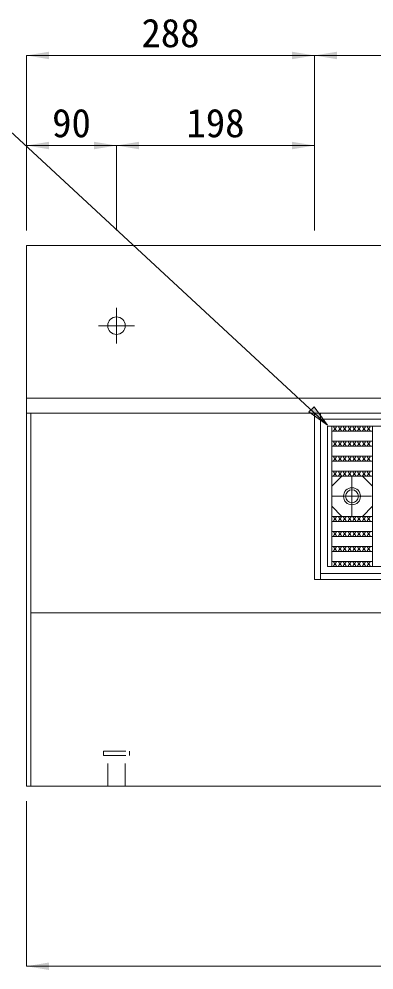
# Model space of a CAD drawing. Units: millimetres at full size. Extents: x -44570 to -19804, y 69050 to 91573.
# Drawn here: x -26011 to -25656, y 71893 to 72843 of the extents above; entities that cross this region are included whole.
import ezdxf
from ezdxf.enums import TextEntityAlignment as Align

# ---------------------------------------------------------------- set-up
doc = ezdxf.new("R2010")
doc.units = ezdxf.units.MM
doc.header["$LTSCALE"] = 30
doc.linetypes.add('USER1', pattern=[1.35, 0.75, -0.6])
doc.linetypes.add('USER2', pattern=[28.575, 19.05, -3.175, 3.175, -3.175])
for name, color, linetype, lineweight in [('寸法線', 7, 'Continuous', 9), ('本体', 2, 'Continuous', 9), ('ｲﾝｻｰﾄ', 3, 'USER1', 5), ('ｸﾞﾚｰﾁﾝｸﾞ', 7, 'Continuous', 5)]:
    doc.layers.add(name, color=color, linetype=linetype, lineweight=lineweight)
doc.styles.add('ＭＳ ゴシック', font='')
doc.styles.get('ＭＳ ゴシック').set_extended_font_data('MS Gothic')

# ---------------------------------------------------------------- blocks, each defined once
blk = doc.blocks.new('filled_arrow')
at = {"color": 0, "linetype": 'Continuous', "lineweight": -2}
blk.add_solid([(7.5, 1.25), (0, 0), (7.5, -1.25)], dxfattribs=at)

msp = doc.modelspace()

# ---------------------------------------------------------------- hatches: boundary and pattern name
at = {"layer": '寸法線'}
msp.add_hatch(color=256, dxfattribs=at).paths.add_polyline_path([(-25715.82, 72455.63), (-25702.57, 72437.07), (-25721.13, 72450.33)])

# ---------------------------------------------------------------- linework, layer by layer
for p, q in [((-26003.57, 72806.52), (-25715.56, 72806.52)), ((-26003.57, 72631.57), (-26003.57, 72806.52)), ((-25715.56, 72631.57), (-25715.56, 72806.52)), ((-25715.56, 72806.52), (-25293.56, 72806.52)), ((-25715.56, 72631.57), (-25715.56, 72806.52)), ((-26003.57, 72716.57), (-25913.57, 72716.57)), ((-26003.57, 72631.57), (-26003.57, 72716.57)), ((-25913.57, 72631.57), (-25913.57, 72716.57)), ((-25913.57, 72716.57), (-25715.56, 72716.57)), ((-25913.57, 72631.57), (-25913.57, 72716.57)), ((-25715.56, 72631.57), (-25715.56, 72716.57)), ((-26003.57, 72061.57), (-26003.57, 71896.57)), ((-26003.57, 71896.57), (-25005.57, 71896.57))]:
    msp.add_line(p, q, dxfattribs=at)
at = {"layer": '寸法線', "linetype": 'USER2'}
for p, q in [((-25913.57, 72554.42), (-25913.57, 72518.72)), ((-25931.42, 72536.57), (-25895.71, 72536.57)), ((-25678.07, 72385.57), (-25678.07, 72346.57)), ((-25658.57, 72366.07), (-25697.57, 72366.07))]:
    msp.add_line(p, q, dxfattribs=at)
at = {"layer": '寸法線'}
msp.add_lwpolyline([(-25702.57, 72437.07), (-26102.01, 72806.52), (-26580.41, 72806.52)], dxfattribs=at)
msp.add_lwpolyline([(-25715.82, 72455.63), (-25702.57, 72437.07), (-25721.13, 72450.33)], close=True, dxfattribs=at)
at = {"layer": '本体', "lineweight": 20}
for p, q in [((-26003.57, 72616.57), (-25005.57, 72616.57)), ((-26003.57, 72076.57), (-26003.57, 72616.57)), ((-26003.57, 72076.57), (-25005.57, 72076.57))]:
    msp.add_line(p, q, dxfattribs=at)
at = {"layer": '本体'}
for p, q in [((-26003.57, 72464.07), (-25005.57, 72464.07)), ((-26003.57, 72449.07), (-25005.57, 72449.07)), ((-25999.07, 72249.81), (-25010.07, 72249.81))]:
    msp.add_line(p, q, dxfattribs=at)
at = {"layer": '本体', "lineweight": 5}
msp.add_line((-25999.07, 72076.57), (-25999.07, 72449.07), dxfattribs=at)
at = {"layer": 'ｲﾝｻｰﾄ'}
for p, q in [((-25926.69, 72107.2), (-25926.69, 72111.57)), ((-25926.69, 72111.57), (-25900.44, 72111.57)), ((-25926.69, 72107.2), (-25900.44, 72107.2)), ((-25922.32, 72076.57), (-25922.32, 72107.2)), ((-25904.82, 72076.57), (-25904.82, 72107.2)), ((-25900.44, 72107.2), (-25900.44, 72111.57))]:
    msp.add_line(p, q, dxfattribs=at)
at = {"layer": 'ｲﾝｻｰﾄ', "linetype": 'Continuous'}
msp.add_circle((-25913.57, 72536.57), 8.75, dxfattribs=at)
at = {"layer": 'ｸﾞﾚｰﾁﾝｸﾞ'}
for p, q in [((-25715.56, 72449.07), (-25715.56, 72283.07)), ((-25714.57, 72449.07), (-25294.57, 72449.07)), ((-25709.56, 72449.07), (-25709.56, 72283.07)), ((-25709.56, 72443.07), (-25300.57, 72443.07)), ((-25702.57, 72436.07), (-25306.57, 72436.07)), ((-25702.57, 72436.07), (-25702.57, 72296.07)), ((-25698.07, 72436.07), (-25698.07, 72296.07)), ((-25698.07, 72431.07), (-25657.57, 72431.07)), ((-25693.44, 72435.57), (-25696.44, 72431.57)), ((-25693.44, 72431.57), (-25696.44, 72435.57)), ((-25688.64, 72431.57), (-25691.64, 72435.57)), ((-25688.64, 72435.57), (-25691.64, 72431.57)), ((-25683.84, 72431.57), (-25686.84, 72435.57)), ((-25683.84, 72435.57), (-25686.84, 72431.57)), ((-25679.04, 72431.57), (-25682.04, 72435.57)), ((-25679.04, 72435.57), (-25682.04, 72431.57)), ((-25674.24, 72431.57), (-25677.24, 72435.57)), ((-25674.24, 72435.57), (-25677.24, 72431.57)), ((-25669.44, 72431.57), (-25672.44, 72435.57)), ((-25669.44, 72435.57), (-25672.44, 72431.57)), ((-25664.64, 72431.57), (-25667.64, 72435.57)), ((-25664.64, 72435.57), (-25667.64, 72431.57)), ((-25659.84, 72431.57), (-25662.84, 72435.57)), ((-25659.84, 72435.57), (-25662.84, 72431.57)), ((-25657.57, 72436.07), (-25657.57, 72296.07)), ((-25698.07, 72421.07), (-25657.57, 72421.07)), ((-25693.44, 72416.57), (-25696.44, 72420.57)), ((-25693.44, 72420.57), (-25696.44, 72416.57)), ((-25688.64, 72416.57), (-25691.64, 72420.57)), ((-25688.64, 72420.57), (-25691.64, 72416.57)), ((-25683.84, 72416.57), (-25686.84, 72420.57)), ((-25683.84, 72420.57), (-25686.84, 72416.57)), ((-25679.04, 72416.57), (-25682.04, 72420.57)), ((-25679.04, 72420.57), (-25682.04, 72416.57)), ((-25674.24, 72416.57), (-25677.24, 72420.57)), ((-25674.24, 72420.57), (-25677.24, 72416.57)), ((-25669.44, 72416.57), (-25672.44, 72420.57)), ((-25669.44, 72420.57), (-25672.44, 72416.57)), ((-25664.64, 72416.57), (-25667.64, 72420.57)), ((-25664.64, 72420.57), (-25667.64, 72416.57)), ((-25659.84, 72416.57), (-25662.84, 72420.57)), ((-25659.84, 72420.57), (-25662.84, 72416.57)), ((-25698.07, 72416.07), (-25657.57, 72416.07)), ((-25698.07, 72406.07), (-25657.57, 72406.07)), ((-25698.07, 72401.07), (-25657.57, 72401.07)), ((-25693.44, 72401.57), (-25696.44, 72405.57)), ((-25693.44, 72405.57), (-25696.44, 72401.57)), ((-25688.64, 72401.57), (-25691.64, 72405.57)), ((-25688.64, 72405.57), (-25691.64, 72401.57)), ((-25683.84, 72401.57), (-25686.84, 72405.57)), ((-25683.84, 72405.57), (-25686.84, 72401.57)), ((-25679.04, 72401.57), (-25682.04, 72405.57)), ((-25679.04, 72405.57), (-25682.04, 72401.57)), ((-25674.24, 72401.57), (-25677.24, 72405.57)), ((-25674.24, 72405.57), (-25677.24, 72401.57)), ((-25669.44, 72401.57), (-25672.44, 72405.57)), ((-25669.44, 72405.57), (-25672.44, 72401.57)), ((-25664.64, 72401.57), (-25667.64, 72405.57)), ((-25664.64, 72405.57), (-25667.64, 72401.57)), ((-25659.84, 72401.57), (-25662.84, 72405.57)), ((-25659.84, 72405.57), (-25662.84, 72401.57)), ((-25698.07, 72391.07), (-25657.57, 72391.07)), ((-25693.44, 72386.57), (-25696.44, 72390.57)), ((-25693.44, 72390.57), (-25696.44, 72386.57)), ((-25688.64, 72386.57), (-25691.64, 72390.57)), ((-25688.64, 72390.57), (-25691.64, 72386.57)), ((-25683.84, 72386.57), (-25686.84, 72390.57)), ((-25683.84, 72390.57), (-25686.84, 72386.57)), ((-25679.04, 72386.57), (-25682.04, 72390.57)), ((-25679.04, 72390.57), (-25682.04, 72386.57)), ((-25674.24, 72386.57), (-25677.24, 72390.57)), ((-25674.24, 72390.57), (-25677.24, 72386.57)), ((-25669.44, 72386.57), (-25672.44, 72390.57)), ((-25669.44, 72390.57), (-25672.44, 72386.57)), ((-25664.64, 72386.57), (-25667.64, 72390.57)), ((-25664.64, 72390.57), (-25667.64, 72386.57)), ((-25659.84, 72386.57), (-25662.84, 72390.57)), ((-25659.84, 72390.57), (-25662.84, 72386.57)), ((-25698.07, 72386.07), (-25657.57, 72386.07)), ((-25698.07, 72376.07), (-25688.07, 72386.07)), ((-25657.57, 72376.07), (-25667.57, 72386.07)), ((-25698.07, 72356.07), (-25688.07, 72346.07)), ((-25657.57, 72356.07), (-25667.57, 72346.07)), ((-25698.07, 72346.07), (-25657.57, 72346.07)), ((-25693.44, 72341.57), (-25696.44, 72345.57)), ((-25693.44, 72345.57), (-25696.44, 72341.57)), ((-25688.64, 72341.57), (-25691.64, 72345.57)), ((-25688.64, 72345.57), (-25691.64, 72341.57)), ((-25683.84, 72341.57), (-25686.84, 72345.57)), ((-25683.84, 72345.57), (-25686.84, 72341.57)), ((-25679.04, 72341.57), (-25682.04, 72345.57)), ((-25679.04, 72345.57), (-25682.04, 72341.57)), ((-25674.24, 72341.57), (-25677.24, 72345.57)), ((-25674.24, 72345.57), (-25677.24, 72341.57)), ((-25669.44, 72341.57), (-25672.44, 72345.57)), ((-25669.44, 72345.57), (-25672.44, 72341.57)), ((-25664.64, 72341.57), (-25667.64, 72345.57)), ((-25664.64, 72345.57), (-25667.64, 72341.57)), ((-25659.84, 72341.57), (-25662.84, 72345.57)), ((-25659.84, 72345.57), (-25662.84, 72341.57)), ((-25698.07, 72341.07), (-25657.57, 72341.07)), ((-25698.07, 72331.07), (-25657.57, 72331.07)), ((-25698.07, 72326.07), (-25657.57, 72326.07)), ((-25693.44, 72326.57), (-25696.44, 72330.57)), ((-25693.44, 72330.57), (-25696.44, 72326.57)), ((-25688.64, 72326.57), (-25691.64, 72330.57)), ((-25688.64, 72330.57), (-25691.64, 72326.57)), ((-25683.84, 72326.57), (-25686.84, 72330.57)), ((-25683.84, 72330.57), (-25686.84, 72326.57)), ((-25679.04, 72326.57), (-25682.04, 72330.57)), ((-25679.04, 72330.57), (-25682.04, 72326.57)), ((-25674.24, 72326.57), (-25677.24, 72330.57)), ((-25674.24, 72330.57), (-25677.24, 72326.57)), ((-25669.44, 72326.57), (-25672.44, 72330.57)), ((-25669.44, 72330.57), (-25672.44, 72326.57)), ((-25664.64, 72326.57), (-25667.64, 72330.57)), ((-25664.64, 72330.57), (-25667.64, 72326.57)), ((-25659.84, 72326.57), (-25662.84, 72330.57)), ((-25659.84, 72330.57), (-25662.84, 72326.57)), ((-25698.07, 72316.07), (-25657.57, 72316.07)), ((-25693.44, 72311.57), (-25696.44, 72315.57)), ((-25693.44, 72315.57), (-25696.44, 72311.57)), ((-25688.64, 72311.57), (-25691.64, 72315.57)), ((-25688.64, 72315.57), (-25691.64, 72311.57)), ((-25683.84, 72311.57), (-25686.84, 72315.57)), ((-25683.84, 72315.57), (-25686.84, 72311.57)), ((-25679.04, 72311.57), (-25682.04, 72315.57)), ((-25679.04, 72315.57), (-25682.04, 72311.57)), ((-25674.24, 72311.57), (-25677.24, 72315.57)), ((-25674.24, 72315.57), (-25677.24, 72311.57)), ((-25669.44, 72311.57), (-25672.44, 72315.57)), ((-25669.44, 72315.57), (-25672.44, 72311.57)), ((-25664.64, 72311.57), (-25667.64, 72315.57)), ((-25664.64, 72315.57), (-25667.64, 72311.57)), ((-25659.84, 72311.57), (-25662.84, 72315.57)), ((-25659.84, 72315.57), (-25662.84, 72311.57)), ((-25698.07, 72311.07), (-25657.57, 72311.07)), ((-25702.57, 72296.07), (-25306.57, 72296.07)), ((-25698.07, 72301.07), (-25657.57, 72301.07)), ((-25693.44, 72296.57), (-25696.44, 72300.57)), ((-25693.44, 72300.57), (-25696.44, 72296.57)), ((-25688.64, 72296.57), (-25691.64, 72300.57)), ((-25688.64, 72300.57), (-25691.64, 72296.57)), ((-25683.84, 72296.57), (-25686.84, 72300.57)), ((-25683.84, 72300.57), (-25686.84, 72296.57)), ((-25679.04, 72296.57), (-25682.04, 72300.57)), ((-25679.04, 72300.57), (-25682.04, 72296.57)), ((-25674.24, 72296.57), (-25677.24, 72300.57)), ((-25674.24, 72300.57), (-25677.24, 72296.57)), ((-25669.44, 72296.57), (-25672.44, 72300.57)), ((-25669.44, 72300.57), (-25672.44, 72296.57)), ((-25664.64, 72296.57), (-25667.64, 72300.57)), ((-25664.64, 72300.57), (-25667.64, 72296.57)), ((-25659.84, 72296.57), (-25662.84, 72300.57)), ((-25659.84, 72300.57), (-25662.84, 72296.57)), ((-25709.56, 72289.07), (-25300.57, 72289.07)), ((-25715.56, 72283.07), (-25293.56, 72283.07))]:
    msp.add_line(p, q, dxfattribs=at)
for radius in [8.5, 6.5]:
    msp.add_circle((-25678.07, 72366.07), radius, dxfattribs=at)

# ---------------------------------------------------------------- block references
at = {"layer": '寸法線', "xscale": 3, "yscale": 3}
for p in [(-26003.57, 72806.52), (-25715.56, 72806.52), (-26003.57, 72716.57), (-25913.57, 72716.57), (-26003.57, 71896.57)]:
    msp.add_blockref('filled_arrow', p, dxfattribs=at)
at = {"layer": '寸法線'}
for p, xscale, yscale, rotation in [((-25715.56, 72806.52), 3, 3, 180), ((-25913.57, 72716.57), 3, 3, 180), ((-25715.56, 72716.57), 3, 3, 180), ((-25702.57, 72437.07), 0.2, 0.2, 137.2)]:
    msp.add_blockref('filled_arrow', p, dxfattribs=dict(at, xscale=xscale, yscale=yscale, rotation=rotation))

# ---------------------------------------------------------------- texts
at = {"layer": '寸法線', "style": 'ＭＳ ゴシック'}
for s, p in [('288', (-25859.57, 72829.02)), ('90', (-25958.57, 72739.07)), ('198', (-25814.56, 72739.07))]:
    msp.add_text(s, height=28.48, dxfattribs=at).set_placement(p, align=Align.MIDDLE_CENTER)

doc.saveas('drawing.dxf')
